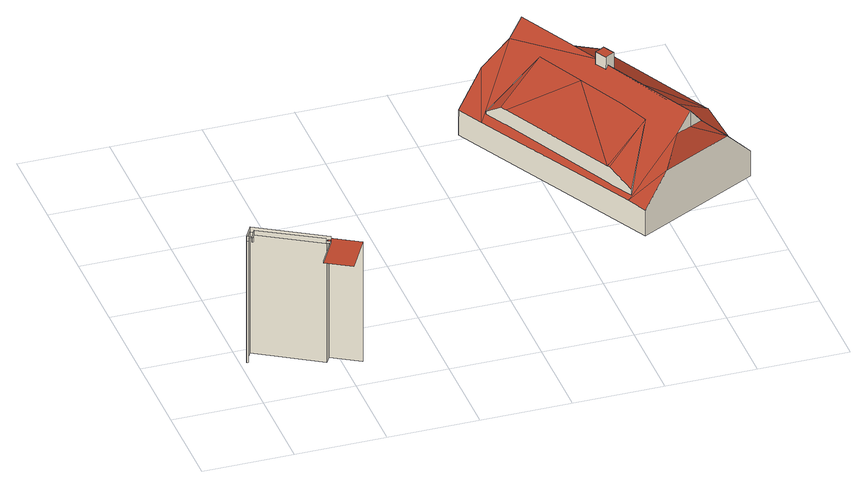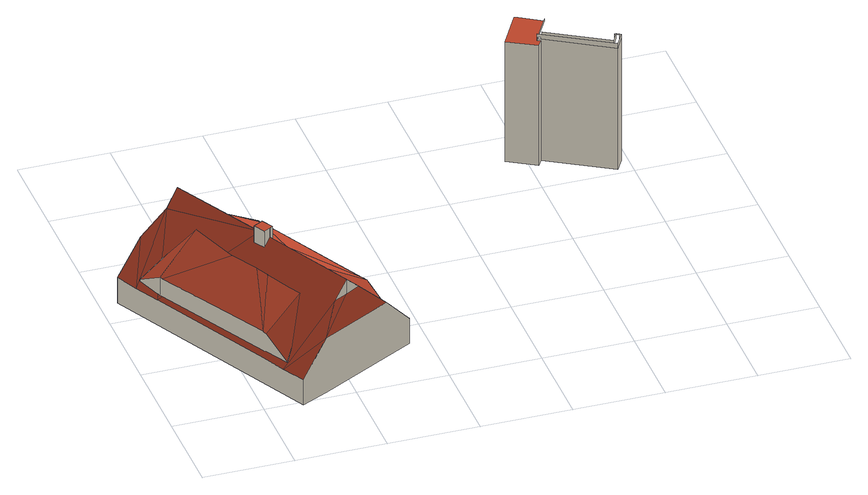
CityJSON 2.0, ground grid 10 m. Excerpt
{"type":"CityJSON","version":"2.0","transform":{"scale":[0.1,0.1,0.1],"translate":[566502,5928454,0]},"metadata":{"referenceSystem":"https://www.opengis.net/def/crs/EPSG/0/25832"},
"CityObjects":{
"building1":{"type":"Building","attributes":{"Grundfläche 2D":"2421.631820","Grundhöhe NN":"0.075"},"geometry":[{"type":"MultiSurface","lod":"3","boundaries":[[[0,1,2,3]],[[0,4,5,6,7,8,1]],[[9,5,10,11]],[[1,12,13,2]],[[14,15,6,5,9]],[[12,1,8,16]],[[17,15,14,18]],[[19,13,12,20,21,22,23]],[[24,25,20,12,16,26,21]],[[27,28,22,21]],[[23,22,28,29,30,31,32]],[[23,32,33,19]],[[32,31,34,33]]],"semantics":{"surfaces":[{"type":"WallSurface"},{"type":"RoofSurface"}],"values":[0,0,0,0,0,0,0,0,0,0,1,0,0]}}]},
"building2":{"type":"Building","attributes":{"Grundfläche 2D":"416.703858","Grundhöhe NN":"2.804"},"children":["building2-1"],"geometry":[{"type":"Solid","lod":"3","boundaries":[[[[35,36,37,38]],[[39,40,41,36,35,42]],[[43,39,42,44]],[[45,46,47,48,49,44,50]],[[44,49,51,43]],[[45,52,53,46]],[[54,55,56,57]],[[58,59,57,60]],[[54,57,59]],[[61,62,63,64,58]],[[64,59,58]],[[65,62,61]],[[66,67,68]],[[66,69,70,71]],[[72,70,69]],[[66,71,67]],[[73,74,69]],[[74,72,69]],[[75,76,72,74,77,78]],[[78,77,79,80]],[[41,40,81,72,76,37,36]],[[82,83,84,79,77,85,86,87,88,89,81,40,39,43,51,49,89,49,48,47,46,53,90]],[[91,87,86]],[[92,93,94]],[[89,93,92,95,96,67,71,97,81],[57,56,98,99,100,101,102,103,104,105,106,107,108,60]],[[88,93,89]],[[81,97,72]],[[109,91,86]],[[94,93,110,91]],[[91,110,87]],[[111,92,94]],[[110,88,87]],[[93,88,110]],[[70,97,71]],[[72,97,70]],[[80,35,38,75,78]],[[84,83,82,90,52,45,50,44,42,35,80,79]],[[53,52,90]],[[38,37,76,75]],[[56,55,99,98]],[[60,108,107,106,105,61,58]],[[65,61,105,104]],[[54,59,64,63,62,65,104,103,102,101,100,99,55]],[[73,69,66,68,112,113]],[[109,86,85,77,74,73,113,114]],[[115,116,111,94,91,109,114,117]],[[68,67,96,95,92,111,116,112]],[[113,112,116,115,117,114]]]],"semantics":{"surfaces":[{"type":"RoofSurface"},{"type":"WallSurface"},{"type":"GroundSurface"}],"values":[[0,0,0,0,0,0,0,0,0,0,0,0,0,0,0,0,0,0,0,0,0,0,0,0,0,0,0,0,0,0,0,1,1,1,1,1,1,1,1,1,1,1,1,1,1,1,1,2]]}}]},
"building2-1":{"type":"BuildingInstallation","parents":["building2"],"geometry":[{"type":"MultiSurface","lod":"3","boundaries":[[[118,119,120,121,122,123,124]],[[125,123,122,126,127]],[[125,81,128,118,124,123]],[[129,119,118,128,130]],[[120,119,129,89]],[[121,120,89,131]],[[122,121,131,126]]],"semantics":{"surfaces":[{"type":"RoofSurface"},{"type":"WallSurface"}],"values":[0,1,1,1,1,1,1]}}]}
},
"vertices":[
[9,76,150],[7,77,150],[7,77,1],[9,76,1],[9,76,155],[12,74,155],[12,74,156],[9,76,156],[7,77,156],[12,74,150],[13,73,155],[13,73,150],[16,92,150],[16,92,1],[18,85,150],[18,85,156],[16,92,156],[83,47,156],[83,47,150],[85,51,1],[85,51,150],[89,49,150],[89,49,148],[85,51,148],[89,49,152],[85,51,152],[89,49,156],[70,17,150],[70,17,148],[94,3,148],[98,1,148],[121,41,148],[90,59,148],[90,59,1],[121,41,1],
[564,254,85],[516,228,118],[546,225,92],[576,225,67],[495,281,115],[498,275,115],[516,229,118],[562,257,85],[479,311,115],[496,385,87],[494,390,87],[451,369,114],[451,368,114],[458,355,114],[472,326,115],[496,386,87],[476,317,115],[480,416,66],[473,407,75],[435,184,84],[449,157,70],[479,204,114],[481,208,118],[440,293,121],[433,187,84],[466,241,120],[413,346,122],[364,324,84],[366,319,84],[367,318,84],[354,343,69],[484,147,93],[445,155,59],[456,132,59],[563,188,93],[520,178,120],[503,170,120],[534,185,120],[593,203,59],[581,228,59],[576,225,65],[552,225,86],[567,255,59],[565,251,63],[562,257,63],[564,254,63],[466,284,140],[494,390,65],[496,386,64],[496,385,64],[498,392,59],[485,418,59],[425,404,122],[410,396,140],[460,297,140],[480,416,65],[442,428,95],[348,340,59],[394,387,123],[363,385,95],[358,321,59],[431,182,59],[520,178,139],[461,176,85],[449,157,64],[436,181,64],[433,187,64],[367,318,66],[366,320,66],[354,343,66],[413,346,121],[435,303,120],[440,293,120],[457,258,120],[472,443,59],[410,396,122],[333,369,59],[456,132,28],[593,203,28],[472,443,28],[363,385,28],[333,369,28],[442,428,28],
[474,288,151],[467,301,151],[460,297,151],[459,297,151],[456,295,151],[463,282,151],[466,284,151],[463,282,136],[456,295,136],[462,285,136],[474,288,130],[467,301,131],[470,296,131],[459,297,140]
]}
